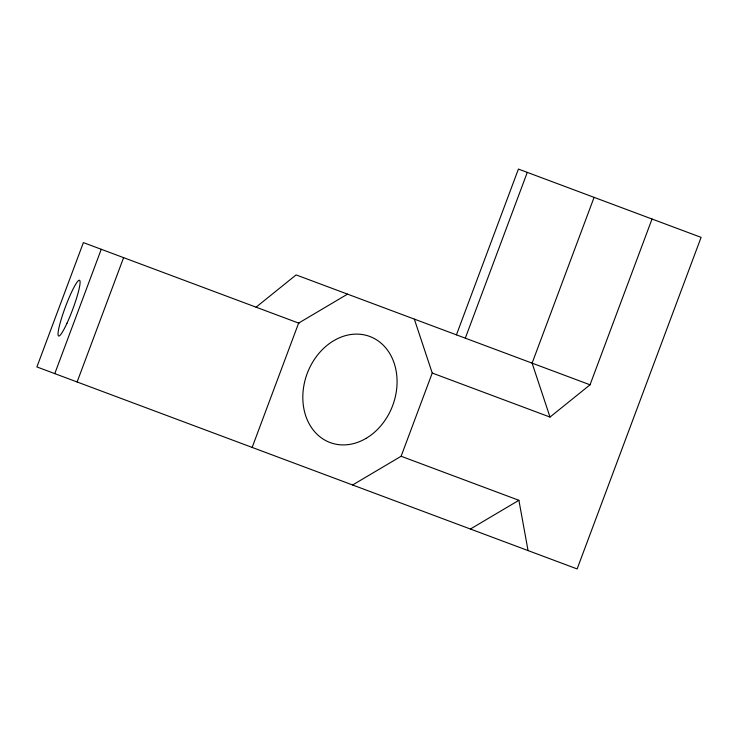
<?xml version="1.0" encoding="UTF-8"?>
<svg xmlns="http://www.w3.org/2000/svg" width="738" height="738" viewBox="0 0 738 738"><rect width="100%" height="100%" fill="white"/><g stroke="black" fill="none" stroke-linecap="round" stroke-linejoin="round"><path stroke-width="1.11" d="M54.769 373.631L101.254 249.287M77.112 381.98L123.606 257.645M252.147 447.422L298.632 323.087L347.533 294.13M352.616 484.986L401.121 456.259L432.237 373.041L414.332 319.111M456.435 334.849L518.417 169.067L701.1 237.368L577.134 568.933L36.9 366.943L83.385 242.608L299.121 323.272M465.3 338.161L527.283 172.378M594.09 197.36L532.107 363.142L550.013 417.071L590.04 384.802L652.032 219.02M256.077 307.174L296.104 274.905L590.04 384.802M470.392 529.026L518.897 500.299L528.057 550.585M432.237 373.041L550.013 417.071M401.121 456.259L518.897 500.299M366.149 438.326A56.632 45.645 -69.5 0 0 380.162 342.404A56.632 45.645 -69.5 0 0 303.512 387.801A56.632 45.645 -69.5 0 0 366.149 438.326M66.992 323.216A29.732 3.847 -69.5 0 0 79.492 280.265A29.732 3.847 -69.5 0 0 60.747 320.873A29.732 3.847 -69.5 0 0 66.992 323.216"/></g></svg>
